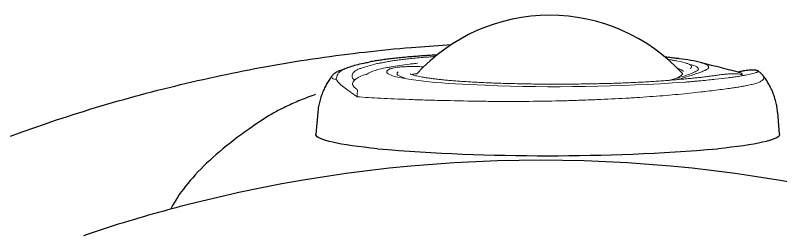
# Model space of a CAD drawing. Extents: x 403 to 503, y 484 to 637.
# Drawn here: x 445.06 to 456.74, y 525.53 to 528.89 of the extents above; entities that cross this region are included whole.
import ezdxf

# ---------------------------------------------------------------- set-up
doc = ezdxf.new("R2010")
doc.units = 0
doc.header["$MEASUREMENT"] = 0
doc.linetypes.add('SLD-Solid', pattern=[0])
doc.layers.add('1', color=4, linetype='Continuous')

# ---------------------------------------------------------------- blocks, each defined once
blk = doc.blocks.new('LL1')
at = {"layer": '1', "color": 3, "linetype": 'SLD-Solid', "lineweight": 15}
for p, q in [((-2.547, 1.415), (-2.55, 1.414)), ((-2.087, 1.509), (-2.088, 1.509)), ((-2.086, 1.509), (-2.088, 1.509)), ((-1.898, 1.5), (-1.901, 1.499)), ((2.208, 1.381), (2.108, 1.413)), ((-2.377, 1.332), (-2.37, 1.333)), ((2.014, 1.208), (2.012, 1.207)), ((2.087, 1.216), (2.043, 1.202)), ((-0.85, 1.11), (-0.854, 1.11))]:
    blk.add_line(p, q, dxfattribs=at)
at = {"layer": '1'}
for p, q in [((3.281, 1.226), (3.282, 1.225)), ((-3.508, 0.659), (-3.537, 0.329)), ((3.537, 0.329), (3.508, 0.659))]:
    blk.add_line(p, q, dxfattribs=at)
at = {"layer": '1', "color": 3, "linetype": 'SLD-Solid', "lineweight": 15, "flags": 128}
for points in [[(2.132, 1.405), (2.151, 1.397), (2.172, 1.386), (2.186, 1.374), (2.193, 1.363), (2.193, 1.352), (2.186, 1.34), (2.172, 1.329)], [(2.355, 1.414), (2.369, 1.41), (2.4, 1.398), (2.424, 1.386), (2.442, 1.374), (2.452, 1.363), (2.455, 1.351), (2.452, 1.339), (2.441, 1.327), (2.424, 1.315)], [(-2.638, 1.397), (-2.781, 1.357), (-2.825, 1.343)], [(-0.955, 1.074), (-1.074, 1.079), (-1.19, 1.084), (-1.302, 1.09), (-1.411, 1.097), (-1.516, 1.104), (-1.617, 1.111), (-1.713, 1.119), (-1.804, 1.128), (-1.89, 1.137), (-1.971, 1.146), (-2.046, 1.156), (-2.116, 1.166), (-2.179, 1.176), (-2.236, 1.187), (-2.287, 1.198), (-2.331, 1.209), (-2.369, 1.221), (-2.4, 1.232), (-2.424, 1.244), (-2.442, 1.256), (-2.452, 1.268), (-2.455, 1.28), (-2.452, 1.292), (-2.441, 1.303), (-2.424, 1.315)], [(2.267, 1.289), (2.285, 1.3), (2.295, 1.312), (2.298, 1.324), (2.295, 1.335), (2.291, 1.34)], [(-2.279, 1.279), (-2.285, 1.275), (-2.295, 1.263), (-2.298, 1.252), (-2.295, 1.24), (-2.284, 1.229), (-2.266, 1.217), (-2.242, 1.206), (-2.21, 1.194), (-2.185, 1.187)]]:
    blk.add_lwpolyline(points, dxfattribs=at)
at = {"layer": '1', "flags": 128}
for points in [[(-2.594, 0.106), (-2.7, 0.117), (-2.801, 0.129), (-2.896, 0.141), (-2.985, 0.153), (-3.068, 0.165), (-3.144, 0.178), (-3.214, 0.191), (-3.278, 0.205), (-3.335, 0.219), (-3.385, 0.233), (-3.428, 0.247), (-3.464, 0.261), (-3.493, 0.275), (-3.514, 0.29), (-3.529, 0.305), (-3.536, 0.319), (-3.537, 0.329)], [(3.537, 0.329), (3.536, 0.319), (3.529, 0.305), (3.514, 0.29), (3.493, 0.275), (3.464, 0.261), (3.428, 0.247), (3.385, 0.233), (3.335, 0.219), (3.278, 0.205), (3.214, 0.191), (3.144, 0.178), (3.068, 0.165), (2.985, 0.153), (2.896, 0.141), (2.801, 0.129), (2.7, 0.117), (2.594, 0.106)]]:
    blk.add_lwpolyline(points, dxfattribs=at)
at = {"layer": '1'}
for centre, radius, start, end in [((0.032, -0.609), 2.751, 42.6119, 137.5666), ((1.781, -0.679), 2.171, 74.6675, 84.0306), ((0, 31.714), 31.714, 265.3086, 274.6914)]:
    blk.add_arc(centre, radius, start, end, dxfattribs=at)
at = {"layer": '1', "color": 3, "linetype": 'SLD-Solid', "lineweight": 15}
for centre, radius, start, end in [((1.823, 0.51), 0.947, 70.9688, 80.1135), ((2.153, 1.168), 0.221, 51.1722, 75.4923), ((-2.939, 1.162), 0.00522, 220.4073, 233.2025), ((0.131, 28.617), 27.564, 267.7529, 274.0859)]:
    blk.add_arc(centre, radius, start, end, dxfattribs=at)
at = {"layer": '1'}
for points, knots in [([(-1.689, 1.537), (-1.723, 1.535), (-1.794, 1.531), (-1.899, 1.524), (-1.998, 1.516), (-2.059, 1.511), (-2.086, 1.509)], [0.8462861, 0.8462861, 0.8462861, 0.8462861, 0.8835129, 0.924901, 0.9663084, 1, 1, 1, 1]), ([(-3.1, 1.323), (-3.098, 1.325), (-3.075, 1.337), (-3.015, 1.358), (-2.92, 1.387), (-2.824, 1.41), (-2.754, 1.423), (-2.728, 1.427)], [0, 0, 0, 0, 0.039559, 0.312816, 0.578406, 0.845517, 1, 1, 1, 1]), ([(-2.089, 1.509), (-2.09, 1.509), (-2.133, 1.505), (-2.211, 1.498), (-2.317, 1.487), (-2.408, 1.477), (-2.493, 1.466), (-2.573, 1.454), (-2.65, 1.442), (-2.698, 1.434), (-2.722, 1.429)], [0, 0, 0, 0, 0.003213, 0.17894, 0.325866, 0.461929, 0.58995, 0.725836, 0.862435, 1, 1, 1, 1]), ([(1.999, 1.481), (1.974, 1.484), (1.925, 1.49), (1.855, 1.498), (1.81, 1.503), (1.793, 1.504)], [0, 0, 0, 0, 0.0912493, 0.182661, 0.2385723, 0.2385723, 0.2385723, 0.2385723]), ([(2.904, 1.276), (2.807, 1.3), (2.61, 1.35), (2.413, 1.4), (2.312, 1.426)], [0, 0, 0, 0, 0.490749, 1, 1, 1, 1]), ([(-3.183, 1.294), (-3.191, 1.29), (-3.209, 1.282), (-3.233, 1.268), (-3.255, 1.252), (-3.274, 1.235), (-3.287, 1.222), (-3.292, 1.214), (-3.292, 1.214)], [0, 0, 0, 0, 0.233319, 0.479451, 0.680045, 0.849318, 0.997047, 1, 1, 1, 1]), ([(3.169, 1.304), (3.16, 1.305), (3.142, 1.306), (3.111, 1.306), (3.074, 1.303), (3.033, 1.299), (2.988, 1.293), (2.945, 1.286), (2.914, 1.28), (2.901, 1.277)], [0, 0, 0, 0, 0.14494, 0.305104, 0.457406, 0.618415, 0.755962, 0.898611, 1, 1, 1, 1]), ([(3.222, 1.285), (3.222, 1.285), (3.217, 1.289), (3.207, 1.294), (3.194, 1.3), (3.182, 1.302), (3.173, 1.304), (3.169, 1.304), (3.168, 1.304)], [0, 0, 0, 0, 0.0088294, 0.2008151, 0.4032662, 0.6326325, 0.914201, 1, 1, 1, 1]), ([(-3.292, 1.213), (-3.304, 1.197), (-3.331, 1.161), (-3.368, 1.101), (-3.404, 1.035), (-3.435, 0.965), (-3.462, 0.89), (-3.484, 0.812), (-3.5, 0.733), (-3.505, 0.682), (-3.507, 0.659)], [0, 0, 0, 0, 0.101862, 0.227571, 0.353633, 0.479901, 0.606269, 0.746003, 0.884368, 1, 1, 1, 1]), ([(2.916, 1.272), (2.913, 1.273), (2.909, 1.274), (2.906, 1.275), (2.904, 1.275)], [0, 0, 0, 0, 0.601477, 1, 1, 1, 1]), ([(2.961, 1.25), (2.959, 1.253), (2.953, 1.261), (2.93, 1.268), (2.916, 1.272)], [0, 0, 0, 0, 0.381046, 1, 1, 1, 1]), ([(2.963, 1.238), (2.965, 1.24), (2.968, 1.244), (2.963, 1.248), (2.961, 1.25)], [0, 0, 0, 0, 0.56768, 1, 1, 1, 1]), ([(3.282, 1.227), (3.276, 1.234), (3.263, 1.249), (3.243, 1.268), (3.228, 1.279), (3.221, 1.284)], [0, 0, 0, 0, 0.282989, 0.685908, 1, 1, 1, 1]), ([(3.507, 0.659), (3.505, 0.681), (3.501, 0.729), (3.486, 0.803), (3.466, 0.879), (3.44, 0.952), (3.41, 1.023), (3.375, 1.09), (3.336, 1.153), (3.305, 1.199), (3.286, 1.222), (3.283, 1.226)], [0, 0, 0, 0, 0.1055938, 0.233073, 0.3592998, 0.4843251, 0.6081842, 0.7308905, 0.8524138, 0.9727021, 1, 1, 1, 1])]:
    blk.add_open_spline(points, degree=3, knots=knots, dxfattribs=at)
at = {"layer": '1', "color": 3, "linetype": 'SLD-Solid', "lineweight": 15}
for points, knots in [([(-2.548, 1.415), (-2.567, 1.412), (-2.598, 1.407), (-2.627, 1.4), (-2.638, 1.397)], [0, 0, 0, 0, 0.611911, 1, 1, 1, 1]), ([(-1.899, 1.5), (-1.9, 1.499), (-1.941, 1.496), (-2.016, 1.489), (-2.117, 1.479), (-2.205, 1.469), (-2.286, 1.459), (-2.362, 1.448), (-2.437, 1.436), (-2.498, 1.425), (-2.534, 1.418), (-2.546, 1.415)], [0, 0, 0, 0, 0.004649, 0.160997, 0.299134, 0.424825, 0.541799, 0.666151, 0.790441, 0.926024, 1, 1, 1, 1]), ([(-2.451, 1.344), (-2.43, 1.348), (-2.37, 1.36), (-2.257, 1.378), (-2.136, 1.394), (-2.043, 1.405), (-2.003, 1.409), (-1.987, 1.411), (-1.985, 1.411)], [0, 0, 0, 0, 0.164187, 0.46522, 0.768119, 0.916723, 0.991014, 1, 1, 1, 1]), ([(-1.717, 1.514), (-1.727, 1.513), (-1.771, 1.51), (-1.832, 1.505), (-1.881, 1.501), (-1.898, 1.5)], [0.92092745, 0.92092745, 0.92092745, 0.92092745, 0.93343728, 0.97689693, 1, 1, 1, 1]), ([(1.977, 1.445), (1.969, 1.446), (1.945, 1.451), (1.898, 1.459), (1.857, 1.465), (1.836, 1.468)], [0, 0, 0, 0, 0.0316535, 0.108157, 0.1810944, 0.1810944, 0.1810944, 0.1810944]), ([(-3.211, 1.218), (-3.211, 1.221), (-3.208, 1.237), (-3.192, 1.263), (-3.157, 1.295), (-3.118, 1.314), (-3.1, 1.323)], [0, 0, 0, 0, 0.091232, 0.407251, 0.723303, 1, 1, 1, 1]), ([(-3.158, 1.305), (-3.159, 1.305), (-3.167, 1.302), (-3.173, 1.299), (-3.178, 1.296)], [0, 0, 0, 0, 0.195463, 1, 1, 1, 1]), ([(-3.13, 1.316), (-3.131, 1.316), (-3.14, 1.313), (-3.146, 1.31), (-3.151, 1.307)], [0, 0, 0, 0, 0.044733, 1, 1, 1, 1]), ([(-3.039, 1.349), (-3.061, 1.341), (-3.092, 1.33), (-3.122, 1.319), (-3.13, 1.316)], [0, 0, 0, 0, 0.716675, 1, 1, 1, 1]), ([(-2.825, 1.342), (-2.844, 1.336), (-2.884, 1.323), (-2.927, 1.301), (-2.946, 1.284), (-2.955, 1.276)], [0, 0, 0, 0, 0.309596, 0.679773, 1, 1, 1, 1]), ([(-2.765, 1.241), (-2.727, 1.265), (-2.682, 1.285), (-2.578, 1.319), (-2.52, 1.333), (-2.455, 1.344)], [0, 0, 0, 0, 0.5, 0.5, 1, 1, 1, 1]), ([(-2.424, 1.315), (-2.424, 1.315), (-2.424, 1.315), (-2.424, 1.315), (-2.423, 1.315), (-2.423, 1.316), (-2.423, 1.316)], [0, 0, 0, 0, 0.00000021962, 0.00000021962, 0.00000021962, 0.00008066624, 0.00008066624, 0.00008066624, 0.00008066624]), ([(-2.423, 1.316), (-2.421, 1.316), (-2.417, 1.319), (-2.408, 1.323), (-2.396, 1.328), (-2.384, 1.33), (-2.377, 1.332)], [0, 0, 0, 0, 0.133422, 0.400451, 0.667232, 1, 1, 1, 1]), ([(-1.893, 1.356), (-1.912, 1.357), (-1.957, 1.359), (-2.024, 1.361), (-2.093, 1.361), (-2.157, 1.359), (-2.215, 1.356), (-2.27, 1.352), (-2.319, 1.345), (-2.352, 1.34), (-2.368, 1.335), (-2.37, 1.334)], [0.2100458, 0.2100458, 0.2100458, 0.2100458, 0.2819516, 0.3810934, 0.479809, 0.5777621, 0.676925, 0.7767041, 0.8774921, 0.9801081, 1, 1, 1, 1]), ([(2.423, 1.315), (2.421, 1.314), (2.417, 1.311), (2.408, 1.307), (2.384, 1.295), (2.339, 1.276), (2.261, 1.249), (2.172, 1.219), (2.084, 1.191), (2.019, 1.171), (1.99, 1.162)], [0, 0, 0, 0, 0.025032, 0.075132, 0.125185, 0.325727, 0.526319, 0.697449, 0.86858, 1, 1, 1, 1]), ([(2.025, 1.317), (2.035, 1.312), (2.053, 1.302), (2.066, 1.292), (2.068, 1.288), (2.068, 1.287)], [0, 0, 0, 0, 0.454925, 0.912267, 1, 1, 1, 1]), ([(2.087, 1.216), (2.128, 1.231), (2.164, 1.244), (2.209, 1.261), (2.222, 1.267), (2.246, 1.278), (2.256, 1.283), (2.265, 1.288)], [0, 0, 0, 0, 0.5, 0.5, 0.75, 0.75, 1, 1, 1, 1]), ([(3.211, 1.289), (3.21, 1.286), (3.208, 1.283), (3.2, 1.278), (3.195, 1.275), (3.174, 1.266), (3.155, 1.259), (3.105, 1.246), (3.074, 1.239), (3.019, 1.229), (3, 1.225), (2.957, 1.218), (2.935, 1.215), (2.887, 1.207), (2.862, 1.204), (2.809, 1.196), (2.781, 1.193), (2.693, 1.182), (2.63, 1.174), (2.527, 1.163), (2.492, 1.159), (2.419, 1.152), (2.381, 1.148), (2.323, 1.143), (2.303, 1.141), (2.264, 1.137), (2.243, 1.136), (2.212, 1.133), (2.202, 1.132), (2.181, 1.13), (2.171, 1.129), (2.139, 1.126), (2.118, 1.125), (2.097, 1.123)], [0, 0, 0, 0, 0.0625, 0.0625, 0.125, 0.125, 0.25, 0.25, 0.375, 0.375, 0.4375, 0.4375, 0.5, 0.5, 0.5625, 0.5625, 0.625, 0.625, 0.75, 0.75, 0.8125, 0.8125, 0.875, 0.875, 0.90625, 0.90625, 0.9375, 0.9375, 0.953125, 0.953125, 0.96875, 0.96875, 1, 1, 1, 1]), ([(2.424, 1.315), (2.424, 1.315), (2.424, 1.315), (2.424, 1.315), (2.423, 1.315), (2.423, 1.315), (2.423, 1.315)], [0, 0, 0, 0, 0.00000021962, 0.00000021962, 0.00000021962, 0.00008066624, 0.00008066624, 0.00008066624, 0.00008066624]), ([(-3.227, 1.165), (-3.243, 1.168), (-3.275, 1.174), (-3.296, 1.188), (-3.302, 1.201), (-3.294, 1.21), (-3.291, 1.213)], [0, 0, 0, 0, 0.291564, 0.585258, 0.863829, 1, 1, 1, 1]), ([(-3.227, 1.165), (-3.227, 1.175), (-3.226, 1.184), (-3.221, 1.202), (-3.217, 1.21), (-3.211, 1.218)], [0, 0, 0, 0, 0.5, 0.5, 1, 1, 1, 1]), ([(-2.982, 1.21), (-2.983, 1.204), (-2.982, 1.197), (-2.977, 1.185), (-2.975, 1.18), (-2.969, 1.173), (-2.966, 1.171), (-2.96, 1.166), (-2.958, 1.165), (-2.953, 1.162), (-2.951, 1.161), (-2.947, 1.159), (-2.945, 1.159), (-2.943, 1.158)], [0, 0, 0, 0, 0.5, 0.5, 0.75, 0.75, 0.875, 0.875, 0.9375, 0.9375, 0.96875, 0.96875, 1, 1, 1, 1]), ([(-2.955, 1.276), (-2.956, 1.274), (-2.969, 1.264), (-2.979, 1.243), (-2.981, 1.221), (-2.982, 1.21)], [0, 0, 0, 0, 0.063018, 0.531466, 1, 1, 1, 1]), ([(-2.943, 1.158), (-2.929, 1.168), (-2.915, 1.177), (-2.888, 1.193), (-2.874, 1.201), (-2.86, 1.209)], [0, 0, 0, 0, 0.5, 0.5, 1, 1, 1, 1]), ([(-0.854, 1.11), (-0.867, 1.111), (-0.916, 1.113), (-0.998, 1.116), (-1.098, 1.121), (-1.195, 1.127), (-1.289, 1.133), (-1.379, 1.139), (-1.465, 1.146), (-1.547, 1.153), (-1.624, 1.161), (-1.697, 1.169), (-1.764, 1.177), (-1.826, 1.186), (-1.882, 1.194), (-1.933, 1.203), (-1.977, 1.212), (-2.015, 1.221), (-2.046, 1.229), (-2.07, 1.237), (-2.086, 1.243), (-2.095, 1.247), (-2.098, 1.25), (-2.098, 1.249), (-2.098, 1.249)], [0, 0, 0, 0, 0.019606, 0.071239, 0.122859, 0.174455, 0.226022, 0.277552, 0.329037, 0.380465, 0.431821, 0.483084, 0.534227, 0.585208, 0.635973, 0.686439, 0.736483, 0.78592, 0.834463, 0.881673, 0.921821, 0.958695, 0.991825, 1, 1, 1, 1]), ([(-1.998, 1.247), (-2.003, 1.247), (-2.015, 1.247), (-2.036, 1.247), (-2.051, 1.246), (-2.058, 1.243), (-2.058, 1.242), (-2.058, 1.241)], [0.1347073, 0.1347073, 0.1347073, 0.1347073, 0.2420253, 0.3978165, 0.7096192, 0.8653989, 1, 1, 1, 1]), ([(2.019, 1.195), (1.998, 1.189), (1.954, 1.177), (1.899, 1.162), (1.865, 1.153), (1.857, 1.151)], [0, 0, 0, 0, 0.420035, 0.861358, 1, 1, 1, 1]), ([(2.517, 1.218), (2.5, 1.216), (2.46, 1.211), (2.392, 1.202), (2.319, 1.194), (2.242, 1.186), (2.163, 1.178), (2.076, 1.17), (1.983, 1.161), (1.917, 1.156), (1.884, 1.153)], [0, 0, 0, 0, 0.107775, 0.240468, 0.373451, 0.489034, 0.611568, 0.734167, 0.868208, 1, 1, 1, 1]), ([(2.012, 1.207), (2.01, 1.205), (2, 1.198), (1.983, 1.188), (1.967, 1.181), (1.963, 1.179)], [0, 0, 0, 0, 0.219906, 0.76642, 1, 1, 1, 1]), ([(2.06, 1.248), (2.06, 1.248), (2.061, 1.249), (2.059, 1.245), (2.052, 1.238), (2.041, 1.227), (2.028, 1.217), (2.017, 1.21), (2.013, 1.208)], [0, 0, 0, 0, 0.025529, 0.239608, 0.451477, 0.675532, 0.892018, 1, 1, 1, 1]), ([(3.282, 1.225), (3.286, 1.22), (3.299, 1.205), (3.3, 1.182), (3.287, 1.157), (3.256, 1.135), (3.207, 1.113), (3.142, 1.093), (3.071, 1.077), (3, 1.063), (2.933, 1.051), (2.859, 1.039), (2.77, 1.026), (2.662, 1.012), (2.535, 0.996), (2.425, 0.983), (2.357, 0.976), (2.338, 0.973)], [0, 0, 0, 0, 0.044464, 0.12554, 0.206619, 0.289647, 0.372681, 0.453585, 0.534907, 0.58848, 0.642053, 0.696075, 0.750099, 0.823133, 0.89643, 0.969462, 1, 1, 1, 1]), ([(2.974, 1.234), (2.971, 1.235), (2.956, 1.24), (2.925, 1.245), (2.88, 1.25), (2.829, 1.251), (2.774, 1.249), (2.714, 1.244), (2.651, 1.237), (2.586, 1.229), (2.54, 1.222), (2.519, 1.218)], [0, 0, 0, 0, 0.030377, 0.146232, 0.280243, 0.41083, 0.535936, 0.65853, 0.77994, 0.898647, 1, 1, 1, 1]), ([(-2.904, 0.899), (-2.946, 0.927), (-2.984, 0.953), (-3.053, 1.002), (-3.084, 1.025), (-3.138, 1.069), (-3.161, 1.089), (-3.2, 1.128), (-3.216, 1.147), (-3.227, 1.165)], [0, 0, 0, 0, 0.25, 0.25, 0.5, 0.5, 0.75, 0.75, 1, 1, 1, 1]), ([(-2.928, 1.025), (-2.944, 1.036), (-2.955, 1.048), (-2.971, 1.07), (-2.976, 1.081), (-2.979, 1.114), (-2.966, 1.136), (-2.942, 1.157)], [0, 0, 0, 0, 0.25, 0.25, 0.5, 0.5, 1, 1, 1, 1]), ([(1.884, 1.153), (1.871, 1.152), (1.828, 1.148), (1.75, 1.142), (1.649, 1.135), (1.544, 1.129), (1.435, 1.123), (1.324, 1.117), (1.209, 1.113), (1.093, 1.108), (0.973, 1.104), (0.852, 1.101), (0.729, 1.098), (0.605, 1.095), (0.479, 1.094), (0.353, 1.093), (0.226, 1.092), (0.099, 1.092), (-0.028, 1.092), (-0.154, 1.093), (-0.28, 1.095), (-0.404, 1.097), (-0.528, 1.1), (-0.649, 1.103), (-0.757, 1.107), (-0.823, 1.109), (-0.851, 1.11)], [0, 0, 0, 0, 0.016754, 0.059939, 0.103152, 0.146396, 0.189663, 0.232951, 0.276255, 0.319572, 0.362901, 0.406238, 0.449583, 0.492934, 0.536289, 0.579648, 0.623009, 0.666372, 0.709735, 0.753097, 0.796457, 0.839815, 0.883168, 0.926517, 0.969859, 1, 1, 1, 1]), ([(2.097, 1.123), (2.096, 1.123), (2.096, 1.123), (2.096, 1.123), (2.095, 1.123), (2.095, 1.123), (2.095, 1.123)], [0, 0, 0, 0, 0.00001552588, 0.00001552588, 0.00001552588, 0.00004717277, 0.00004717277, 0.00004717277, 0.00004717277]), ([(-2.9, 0.992), (-2.9, 0.993), (-2.9, 0.995), (-2.901, 0.998), (-2.902, 1), (-2.904, 1.005), (-2.907, 1.007), (-2.915, 1.016), (-2.921, 1.021), (-2.928, 1.025)], [0, 0, 0, 0, 0.125, 0.125, 0.25, 0.25, 0.5, 0.5, 1, 1, 1, 1]), ([(-2.9, 0.992), (-2.902, 0.984), (-2.905, 0.973), (-2.907, 0.949), (-2.907, 0.94), (-2.907, 0.926), (-2.906, 0.921), (-2.905, 0.91), (-2.905, 0.905), (-2.904, 0.899)], [0, 0, 0, 0, 0.5, 0.5, 0.75, 0.75, 0.875, 0.875, 1, 1, 1, 1]), ([(2.338, 0.973), (2.283, 0.967), (2.227, 0.96), (2.112, 0.948), (2.052, 0.942), (1.87, 0.925), (1.743, 0.914), (1.543, 0.9), (1.475, 0.895), (1.37, 0.888), (1.335, 0.886), (1.264, 0.882), (1.228, 0.879), (1.048, 0.869), (0.902, 0.862), (0.677, 0.853), (0.601, 0.85), (0.487, 0.846), (0.448, 0.845), (0.371, 0.842), (0.333, 0.841), (0.141, 0.836), (-0.012, 0.833), (-0.319, 0.829), (-0.472, 0.828), (-0.701, 0.828), (-0.777, 0.828), (-0.928, 0.83), (-1.002, 0.83), (-1.076, 0.832)], [0, 0, 0, 0, 0.0625, 0.0625, 0.125, 0.125, 0.25, 0.25, 0.3125, 0.3125, 0.34375, 0.34375, 0.375, 0.375, 0.5, 0.5, 0.5625, 0.5625, 0.59375, 0.59375, 0.625, 0.625, 0.75, 0.75, 0.875, 0.875, 0.9375, 0.9375, 1, 1, 1, 1]), ([(-1.076, 0.832), (-1.265, 0.835), (-1.446, 0.839), (-1.706, 0.845), (-1.791, 0.848), (-1.916, 0.851), (-1.957, 0.853), (-2.037, 0.855), (-2.077, 0.857), (-2.27, 0.864), (-2.414, 0.87), (-2.612, 0.88), (-2.675, 0.884), (-2.794, 0.891), (-2.851, 0.895), (-2.904, 0.899)], [0, 0, 0, 0, 0.25, 0.25, 0.375, 0.375, 0.4375, 0.4375, 0.5, 0.5, 0.75, 0.75, 0.875, 0.875, 1, 1, 1, 1])]:
    blk.add_open_spline(points, degree=3, knots=knots, dxfattribs=at)
for points in [[(1.979, 1.334), (1.996, 1.328), (2.011, 1.323), (2.025, 1.317)], [(-2.86, 1.209), (-2.833, 1.223), (-2.802, 1.233), (-2.769, 1.24)], [(-2.769, 1.24), (-2.768, 1.24), (-2.766, 1.241), (-2.765, 1.241)]]:
    blk.add_open_spline(points, degree=3, dxfattribs=at)
blk = doc.blocks.new('GRANDEE')
at = {"layer": '1', "color": 2, "linetype": 'Continuous'}
for points in [[(42.501, 26.581), (42.586, 26.61), (42.67, 26.638), (42.755, 26.666), (42.84, 26.693), (42.925, 26.72), (43.01, 26.747), (43.096, 26.774), (43.181, 26.8), (43.267, 26.826), (43.352, 26.852), (43.438, 26.877), (43.524, 26.902), (43.61, 26.927), (43.696, 26.951), (43.782, 26.975), (43.868, 26.999), (43.954, 27.022), (44.04, 27.045), (44.127, 27.068), (44.213, 27.09), (44.3, 27.112), (44.387, 27.134), (44.473, 27.155), (44.56, 27.176), (44.647, 27.197), (44.734, 27.217), (44.821, 27.238), (44.908, 27.257), (44.996, 27.277), (45.083, 27.296), (45.17, 27.314), (45.258, 27.333), (45.345, 27.351), (45.433, 27.369), (45.52, 27.386), (45.608, 27.403), (45.696, 27.42), (45.784, 27.436), (45.872, 27.452), (45.96, 27.468), (46.048, 27.483), (46.136, 27.498), (46.224, 27.513), (46.312, 27.528), (46.4, 27.542), (46.488, 27.555), (46.577, 27.569), (46.665, 27.582), (46.754, 27.594), (46.842, 27.607), (46.931, 27.619), (47.019, 27.631), (47.108, 27.642), (47.197, 27.653), (47.285, 27.664), (47.374, 27.674), (47.463, 27.684), (47.552, 27.694), (47.64, 27.703), (47.729, 27.712), (47.818, 27.721), (47.907, 27.729), (47.996, 27.737), (48.085, 27.745), (48.694, 27.788)], [(41.97, 26.393), (42.147, 26.457), (42.501, 26.581)]]:
    blk.add_lwpolyline(points, dxfattribs=at)
at = {"layer": '1', "color": 3, "linetype": 'Continuous'}
for points in [[(46.621, 27.027), (46.594, 27.017), (46.564, 27.006), (46.534, 26.994), (46.505, 26.983), (46.476, 26.972), (46.447, 26.961), (46.419, 26.95), (46.392, 26.938), (46.364, 26.927), (46.337, 26.916), (46.311, 26.904), (46.285, 26.893), (46.259, 26.882), (46.234, 26.87), (46.209, 26.859), (46.185, 26.848), (46.161, 26.836), (46.138, 26.825), (46.115, 26.814), (46.092, 26.802), (46.07, 26.791), (46.048, 26.78), (46.027, 26.768), (46.006, 26.757), (45.986, 26.746), (45.968, 26.736), (45.946, 26.723), (45.914, 26.704), (45.873, 26.678)], [(45.873, 26.678), (45.806, 26.635), (45.741, 26.592), (45.676, 26.549), (45.613, 26.505), (45.552, 26.462), (45.491, 26.418), (45.432, 26.374), (45.374, 26.33), (45.318, 26.286), (45.262, 26.242), (45.209, 26.198), (45.156, 26.154), (45.105, 26.11), (45.055, 26.065), (45.007, 26.021), (44.96, 25.977), (44.915, 25.933), (44.871, 25.889), (44.828, 25.845), (44.787, 25.801), (44.748, 25.757), (44.71, 25.714), (44.674, 25.67), (44.639, 25.627), (44.606, 25.584), (44.574, 25.541), (44.544, 25.499), (44.516, 25.457), (44.49, 25.415), (44.465, 25.374), (44.441, 25.332), (44.42, 25.292), (44.413, 25.278)]]:
    blk.add_lwpolyline(points, dxfattribs=at)
for start, end in [(76.0114, 103.9886), (103.9886, 105.3521), (105.3521, 108.7355)]:
    blk.add_arc((50.056, 4.305), 21.719, start, end, dxfattribs=at)
at = {"layer": '1', "color": 1}
blk.add_blockref('LL1', (50.163, 26.092), dxfattribs=at)

msp = doc.modelspace()

# ---------------------------------------------------------------- block references
at = {"layer": '1'}
msp.add_blockref('GRANDEE', (403.021, 500.653), dxfattribs=at)

doc.saveas('drawing.dxf')
